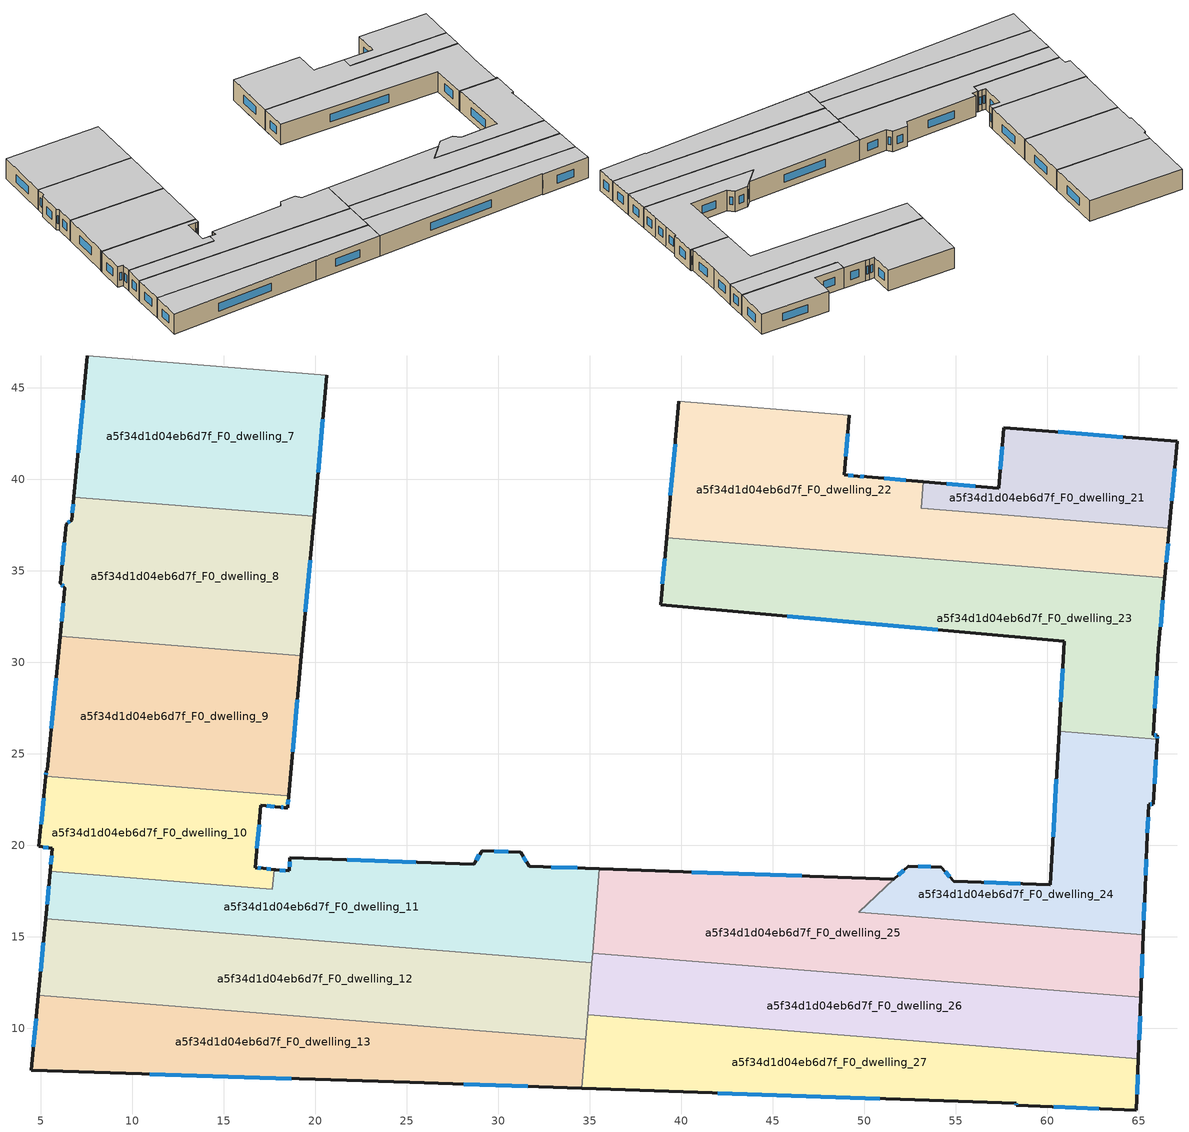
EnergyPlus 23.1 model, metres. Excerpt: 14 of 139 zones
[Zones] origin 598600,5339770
a5f34d1d04eb6d7f_F0_dwelling_10
 floor ground (EU_floor_Construction): 18.43,22.72 18.54,22.71 18.48,22.05 18.37,22.07 18.31,22.07 18.07,22.09 17.03,22.19 16.7,18.78 17.15,18.74 17.75,18.68 17.65,17.61 5.5,18.58 5.62,19.83 4.89,19.95 5.26,23.77 z0
 wall outside (EU_wall_Construction): 5.26,23.77 4.89,19.95 5.62,19.83 5.5,18.58 / 17.75,18.68 17.15,18.74 16.7,18.78 17.03,22.19 18.07,22.09 18.31,22.07 18.37,22.07 18.48,22.05 18.54,22.71 z0:3
 wall to a5f34d1d04eb6d7f_F0_dwelling_11 (EU_wall_Construction): 5.5,18.58 17.65,17.61 17.75,18.68 z0:3
 wall to a5f34d1d04eb6d7f_F0_dwelling_9 (EU_wall_Construction): 18.54,22.71 18.43,22.72 5.26,23.77 z0:3
 window (EU_Window_Construction): 5.12,19.91 5.39,19.87 / 5.14,22.57 5.01,21.15 / 18.5,22.26 18.52,22.5 / 18.14,22.09 18.23,22.08 / 17.35,22.16 17.74,22.12 / 16.8,19.85 16.92,21.12 / 17.01,18.76 16.84,18.77 / 17.56,18.7 17.34,18.72 / 5.58,19.44 5.54,18.97 z0.94:2.06
 ceiling to a5f34d1d04eb6d7f_F1_dwelling_10 (EU_floor_Construction): 17.65,17.61 17.75,18.68 17.15,18.74 16.7,18.78 17.03,22.19 18.07,22.09 18.31,22.07 18.37,22.07 18.48,22.05 18.54,22.71 18.43,22.72 5.26,23.77 4.89,19.95 5.62,19.83 5.5,18.58 z3
a5f34d1d04eb6d7f_F0_dwelling_11
 floor ground (EU_floor_Construction): 35.51,18.73 35.1,13.59 5.26,15.99 5.5,18.58 17.65,17.61 17.75,18.68 17.83,18.68 18.58,18.61 18.6,19.34 28.64,18.97 29.11,19.71 31.21,19.64 31.67,18.86 z0
 wall outside (EU_wall_Construction): 35.51,18.73 31.67,18.86 31.21,19.64 29.11,19.71 28.64,18.97 18.6,19.34 18.58,18.61 17.83,18.68 17.75,18.68 / 5.5,18.58 5.26,15.99 z0:3
 wall to a5f34d1d04eb6d7f_F0_dwelling_12 (EU_wall_Construction): 5.26,15.99 35.1,13.59 z0:3
 wall to a5f34d1d04eb6d7f_F0_dwelling_25 (EU_wall_Construction): 35.14,14.11 35.51,18.73 z0:3
 wall to a5f34d1d04eb6d7f_F0_dwelling_26 (EU_wall_Construction): 35.1,13.6 35.14,14.11 z0:3
 window (EU_Window_Construction): 18.34,18.63 18.06,18.66 / 18.6,19.11 18.59,18.84 / 25.49,19.09 21.75,19.22 / 28.96,19.48 28.79,19.2 / 30.55,19.66 29.76,19.69 / 31.53,19.11 31.35,19.39 / 34.31,18.77 32.88,18.82 / 5.42,17.76 5.33,16.8 z0.94:2.06
 ceiling to a5f34d1d04eb6d7f_F1_dwelling_11 (EU_floor_Construction): 35.1,13.59 35.51,18.73 31.67,18.86 31.21,19.64 29.11,19.71 28.64,18.97 18.6,19.34 18.58,18.61 17.83,18.68 17.75,18.68 17.65,17.61 5.5,18.58 5.26,15.99 z3
a5f34d1d04eb6d7f_F0_dwelling_12
 floor ground (EU_floor_Construction): 35.1,13.59 34.77,9.41 4.86,11.8 5.26,15.99 z0
 wall outside (EU_wall_Construction): 5.26,15.99 4.86,11.8 z0:3
 wall to a5f34d1d04eb6d7f_F0_dwelling_13 (EU_wall_Construction): 4.86,11.8 34.77,9.41 z0:3
 wall to a5f34d1d04eb6d7f_F0_dwelling_26 (EU_wall_Construction): 34.87,10.74 35.1,13.59 z0:3
 wall to a5f34d1d04eb6d7f_F0_dwelling_27 (EU_wall_Construction): 34.77,9.41 34.87,10.74 z0:3
 window (EU_Window_Construction): 5.13,14.67 4.98,13.12 z0.94:2.06
 ceiling to a5f34d1d04eb6d7f_F1_dwelling_12 (EU_floor_Construction): 34.77,9.41 35.1,13.59 5.26,15.99 4.86,11.8 z3
a5f34d1d04eb6d7f_F0_dwelling_13
 floor ground (EU_floor_Construction): 34.77,9.41 34.55,6.73 25.16,7.05 4.47,7.71 4.86,11.8 z0
 wall outside (EU_wall_Construction): 4.86,11.8 4.47,7.71 25.16,7.05 34.55,6.73 z0:3
 wall to a5f34d1d04eb6d7f_F0_dwelling_27 (EU_wall_Construction): 34.55,6.73 34.77,9.41 z0:3
 window (EU_Window_Construction): 28.1,6.95 31.61,6.83 / 10.96,7.5 18.67,7.26 / 4.74,10.52 4.59,8.99 z0.94:2.06
 ceiling to a5f34d1d04eb6d7f_F1_dwelling_13 (EU_floor_Construction): 34.55,6.73 34.77,9.41 4.86,11.8 4.47,7.71 25.16,7.05 z3
a5f34d1d04eb6d7f_F0_dwelling_21
 floor ground (EU_floor_Construction): 67.09,42.08 66.67,37.35 53.78,38.38 53.48,38.4 53.46,38.41 53.1,38.43 53.22,39.88 57.34,39.53 57.62,42.84 z0
 wall outside (EU_wall_Construction): 66.67,37.35 67.09,42.08 57.62,42.84 57.34,39.53 53.22,39.88 z0:3
 wall to a5f34d1d04eb6d7f_F0_dwelling_22 (EU_wall_Construction): 53.22,39.88 53.1,38.43 53.46,38.41 53.48,38.4 53.78,38.38 66.67,37.35 z0:3
 window (EU_Window_Construction): 57.53,41.8 57.43,40.57 / 64.12,42.32 60.59,42.6 / 66.8,38.83 66.96,40.6 / 56.05,39.64 54.51,39.77 z0.94:2.06
 ceiling to a5f34d1d04eb6d7f_F1_dwelling_21 (EU_floor_Construction): 66.67,37.35 67.09,42.08 57.62,42.84 57.34,39.53 53.22,39.88 53.1,38.43 53.46,38.41 53.48,38.4 53.78,38.38 z3
a5f34d1d04eb6d7f_F0_dwelling_22
 floor ground (EU_floor_Construction): 66.67,37.35 66.42,34.63 39.19,36.81 39.86,44.26 49.17,43.52 48.89,40.25 49.64,40.19 50.12,40.15 53.22,39.88 53.1,38.43 z0
 wall outside (EU_wall_Construction): 53.22,39.88 50.12,40.15 49.64,40.19 48.89,40.25 49.17,43.52 / 66.42,34.63 66.67,37.35 / 39.86,44.26 39.19,36.81 z0:3
 wall to a5f34d1d04eb6d7f_F0_dwelling_19 (EU_wall_Construction): 49.17,43.52 39.86,44.26 z0:3
 wall to a5f34d1d04eb6d7f_F0_dwelling_23 (EU_wall_Construction): 39.19,36.81 66.42,34.63 z0:3
 window (EU_Window_Construction): 48.97,41.27 49.08,42.49 / 49.4,40.21 49.12,40.23 / 49.97,40.16 49.79,40.17 / 52.25,39.96 51.09,40.06 / 66.5,35.48 66.59,36.49 / 39.65,41.93 39.4,39.14 z0.94:2.06
 ceiling to a5f34d1d04eb6d7f_F1_dwelling_22 (EU_floor_Construction): 66.42,34.63 66.67,37.35 53.1,38.43 53.22,39.88 50.12,40.15 49.64,40.19 48.89,40.25 49.17,43.52 39.86,44.26 39.19,36.81 z3
a5f34d1d04eb6d7f_F0_dwelling_23
 floor ground (EU_floor_Construction): 66.42,34.63 66.07,30.71 65.77,26.03 66.01,26.01 66,25.8 60.64,26.23 60.65,26.33 60.93,31.17 38.86,33.16 39.19,36.81 z0
 wall outside (EU_wall_Construction): 39.19,36.81 38.86,33.16 60.93,31.17 60.65,26.33 60.64,26.23 / 66,25.8 66.01,26.01 65.77,26.03 66.07,30.71 66.42,34.63 z0:3
 wall to a5f34d1d04eb6d7f_F0_dwelling_24 (EU_wall_Construction): 60.64,26.23 66,25.8 z0:3
 window (EU_Window_Construction): 45.78,32.54 54.01,31.79 / 39.09,35.66 38.96,34.3 / 66.18,31.94 66.31,33.4 / 65.87,27.5 65.98,29.24 / 65.94,26.02 65.85,26.02 / 66,25.87 66.01,25.95 / 60.84,29.65 60.74,27.85 z0.94:2.06
 ceiling to a5f34d1d04eb6d7f_F1_dwelling_23 (EU_floor_Construction): 66,25.8 66.01,26.01 65.77,26.03 66.07,30.71 66.42,34.63 39.19,36.81 38.86,33.16 60.93,31.17 60.65,26.33 60.64,26.23 z3
a5f34d1d04eb6d7f_F0_dwelling_24
 floor ground (EU_floor_Construction): 66,25.8 65.79,22.26 65.54,22.26 65.44,19.96 65.34,17.66 65.24,15.11 49.69,16.36 52.39,18.88 54.19,18.82 54.89,18.04 60.17,17.85 60.64,26.23 z0
 wall outside (EU_wall_Construction): 65.24,15.11 65.34,17.66 65.44,19.96 65.54,22.26 65.79,22.26 66,25.8 / 60.64,26.23 60.17,17.85 54.89,18.04 54.19,18.82 52.39,18.88 51.61,18.15 z0:3
 wall to a5f34d1d04eb6d7f_F0_dwelling_25 (EU_wall_Construction): 51.61,18.15 49.69,16.36 65.24,15.11 z0:3
 window (EU_Window_Construction): 65.27,15.91 65.31,16.86 / 53.62,18.83 52.95,18.86 / 54.67,18.28 54.41,18.57 / 58.51,17.91 56.55,17.98 / 60.49,23.6 60.32,20.48 / 65.85,23.37 65.93,24.69 / 65.62,22.26 65.71,22.26 / 65.47,20.68 65.51,21.54 / 65.37,18.38 65.4,19.24 / 52.14,18.65 51.85,18.38 z0.94:2.06
 ceiling to a5f34d1d04eb6d7f_F1_dwelling_24 (EU_floor_Construction): 65.24,15.11 65.34,17.66 65.44,19.96 65.54,22.26 65.79,22.26 66,25.8 60.64,26.23 60.17,17.85 54.89,18.04 54.19,18.82 52.39,18.88 49.69,16.36 z3
a5f34d1d04eb6d7f_F0_dwelling_25
 floor ground (EU_floor_Construction): 65.24,15.11 65.1,11.71 35.14,14.11 35.51,18.73 51.61,18.15 49.69,16.36 z0
 wall outside (EU_wall_Construction): 65.1,11.71 65.24,15.11 / 51.61,18.15 35.51,18.73 z0:3
 wall to a5f34d1d04eb6d7f_F0_dwelling_26 (EU_wall_Construction): 35.14,14.11 65.1,11.71 z0:3
 window (EU_Window_Construction): 65.15,12.78 65.2,14.05 / 46.56,18.33 40.56,18.55 z0.94:2.06
 ceiling to a5f34d1d04eb6d7f_F1_dwelling_25 (EU_floor_Construction): 65.1,11.71 65.24,15.11 49.69,16.36 51.61,18.15 35.51,18.73 35.14,14.11 z3
a5f34d1d04eb6d7f_F0_dwelling_26
 floor ground (EU_floor_Construction): 65.1,11.71 64.97,8.33 34.87,10.74 35.14,14.11 z0
 wall outside (EU_wall_Construction): 64.97,8.33 65.1,11.71 z0:3
 wall to a5f34d1d04eb6d7f_F0_dwelling_27 (EU_wall_Construction): 34.87,10.74 64.97,8.33 z0:3
 window (EU_Window_Construction): 65.01,9.39 65.06,10.65 z0.94:2.06
 ceiling to a5f34d1d04eb6d7f_F1_dwelling_26 (EU_floor_Construction): 64.97,8.33 65.1,11.71 35.14,14.11 34.87,10.74 z3
a5f34d1d04eb6d7f_F0_dwelling_27
 floor ground (EU_floor_Construction): 64.97,8.33 64.86,5.54 58.29,5.79 58.29,5.91 34.55,6.73 34.87,10.74 z0
 wall outside (EU_wall_Construction): 34.55,6.73 58.29,5.91 58.29,5.79 64.86,5.54 64.97,8.33 z0:3
 window (EU_Window_Construction): 41.99,6.47 50.85,6.17 / 64.9,6.42 64.94,7.46 / 60.35,5.71 62.8,5.62 / 58.29,5.87 58.29,5.83 z0.94:2.06
 ceiling to a5f34d1d04eb6d7f_F1_dwelling_27 (EU_floor_Construction): 64.86,5.54 64.97,8.33 34.87,10.74 34.55,6.73 58.29,5.91 58.29,5.79 z3
a5f34d1d04eb6d7f_F0_dwelling_7
 floor ground (EU_floor_Construction): 20.63,45.7 19.93,37.99 6.8,39.04 7.54,46.75 z0
 wall outside (EU_wall_Construction): 7.54,46.75 6.8,39.04 / 19.93,37.99 20.63,45.7 z0:3
 wall to a5f34d1d04eb6d7f_F0_dwelling_8 (EU_wall_Construction): 6.8,39.04 19.93,37.99 z0:3
 wall to a5f34d1d04eb6d7f_F0_dwelling_6 (EU_wall_Construction): 20.63,45.7 7.54,46.75 z0:3
 window (EU_Window_Construction): 7.31,44.33 7.03,41.45 / 20.15,40.4 20.41,43.28 z0.94:2.06
 ceiling to a5f34d1d04eb6d7f_F1_dwelling_7 (EU_floor_Construction): 19.93,37.99 20.63,45.7 7.54,46.75 6.8,39.04 z3
a5f34d1d04eb6d7f_F0_dwelling_8
 floor ground (EU_floor_Construction): 19.93,37.99 19.23,30.37 6.06,31.43 6.31,34.07 6.06,34.34 6.37,37.57 6.68,37.78 6.8,39.04 z0
 wall outside (EU_wall_Construction): 6.8,39.04 6.68,37.78 6.37,37.57 6.06,34.34 6.31,34.07 6.06,31.43 / 19.23,30.37 19.93,37.99 z0:3
 wall to a5f34d1d04eb6d7f_F0_dwelling_9 (EU_wall_Construction): 6.06,31.43 19.23,30.37 z0:3
 window (EU_Window_Construction): 6.58,37.71 6.47,37.63 / 6.76,38.64 6.72,38.17 / 19.45,32.76 19.71,35.6 / 6.23,33.24 6.13,32.26 / 6.14,34.25 6.23,34.15 / 6.27,36.55 6.16,35.35 z0.94:2.06
 ceiling to a5f34d1d04eb6d7f_F1_dwelling_8 (EU_floor_Construction): 19.23,30.37 19.93,37.99 6.8,39.04 6.68,37.78 6.37,37.57 6.06,34.34 6.31,34.07 6.06,31.43 z3
a5f34d1d04eb6d7f_F0_dwelling_9
 floor ground (EU_floor_Construction): 19.23,30.37 18.54,22.71 5.26,23.77 5.29,24.07 5.36,24.1 6.06,31.43 z0
 wall outside (EU_wall_Construction): 18.54,22.71 19.23,30.37 / 6.06,31.43 5.36,24.1 5.29,24.07 5.26,23.77 z0:3
 window (EU_Window_Construction): 18.76,25.11 19.02,27.97 / 5.28,23.98 5.27,23.87 / 5.84,29.13 5.58,26.4 z0.94:2.06
 ceiling to a5f34d1d04eb6d7f_F1_dwelling_9 (EU_floor_Construction): 18.54,22.71 19.23,30.37 6.06,31.43 5.36,24.1 5.29,24.07 5.26,23.77 z3
[Building]
EU S2 Campaign: North Axis=0; Terrain=City; Solar Distribution=FullExterior
[Site:Location]
Vienna: Latitude=48; Longitude=16.5; Time Zone=1; Elevation=183
[SizingPeriod:WeatherFileDays]
AnnualSizingPeriod: Begin Month=1; Begin Day of Month=1; End Month=12; End Day of Month=31; Day of Week for Start Day=Monday; Use Weather File Daylight Saving Period=No; Use Weather File Rain and Snow Indicators=No
[MATERIAL]
EU_InternalMass_Material: Roughness=MediumRough; Thickness=0.1; Conductivity=1; Density=1800; Specific Heat=900; Thermal Absorptance=0.9; Solar Absorptance=0.7; Visible Absorptance=0.7
[MATERIAL:NOMASS] Roughness=MediumRough; Thermal Absorptance=0.9; Solar Absorptance=0.7; Visible Absorptance=0.7
Name | Thermal Resistance
EU_wall_NoMass | 0.914258
EU_floor_NoMass | 1.09711
[WINDOWMATERIAL:SIMPLEGLAZINGSYSTEM]
EU_Window_SimpleGlazing: UFactor=2.09642; Solar Heat Gain Coefficient=0.65; Visible Transmittance=0.65
[CONSTRUCTION]
EU_wall_Construction: EU_wall_NoMass
EU_floor_Construction: EU_floor_NoMass
EU_Window_Construction: EU_Window_SimpleGlazing
EU_InternalMass_Construction: EU_InternalMass_Material
[ZONE] Type=1; Multiplier=1; Ceiling Height=autocalculate; Floor Area=autocalculate; Part of Total Floor Area=Yes
Name | Volume
a5f34d1d04eb6d7f_F0_dwelling_10 | 187.094
a5f34d1d04eb6d7f_F0_dwelling_11 | 352.28
a5f34d1d04eb6d7f_F0_dwelling_12 | 377.454
a5f34d1d04eb6d7f_F0_dwelling_13 | 305.629
a5f34d1d04eb6d7f_F0_dwelling_21 | 153.194
a5f34d1d04eb6d7f_F0_dwelling_22 | 376.012
a5f34d1d04eb6d7f_F0_dwelling_23 | 387.563
a5f34d1d04eb6d7f_F0_dwelling_24 | 234.077
a5f34d1d04eb6d7f_F0_dwelling_25 | 377.115
a5f34d1d04eb6d7f_F0_dwelling_26 | 305.604
a5f34d1d04eb6d7f_F0_dwelling_27; a5f34d1d04eb6d7f_F0_dwelling_9 | 305.585
a5f34d1d04eb6d7f_F0_dwelling_7 | 305.573
a5f34d1d04eb6d7f_F0_dwelling_8 | 305.645
[INTERNALMASS] Construction=EU_InternalMass_Construction
Name | Zone or ZoneList | Surface Area
a5f34d1d04eb6d7f_F0_dwelling_7_EU_InternalMass | a5f34d1d04eb6d7f_F0_dwelling_7 | 101.858
a5f34d1d04eb6d7f_F0_dwelling_8_EU_InternalMass | a5f34d1d04eb6d7f_F0_dwelling_8 | 101.881
a5f34d1d04eb6d7f_F0_dwelling_9_EU_InternalMass | a5f34d1d04eb6d7f_F0_dwelling_9 | 101.861
a5f34d1d04eb6d7f_F0_dwelling_10_EU_InternalMass | a5f34d1d04eb6d7f_F0_dwelling_10 | 62.3702
a5f34d1d04eb6d7f_F0_dwelling_11_EU_InternalMass | a5f34d1d04eb6d7f_F0_dwelling_11 | 117.426
a5f34d1d04eb6d7f_F0_dwelling_12_EU_InternalMass | a5f34d1d04eb6d7f_F0_dwelling_12 | 125.816
a5f34d1d04eb6d7f_F0_dwelling_13_EU_InternalMass | a5f34d1d04eb6d7f_F0_dwelling_13 | 101.877
a5f34d1d04eb6d7f_F0_dwelling_21_EU_InternalMass | a5f34d1d04eb6d7f_F0_dwelling_21 | 51.0685
a5f34d1d04eb6d7f_F0_dwelling_22_EU_InternalMass | a5f34d1d04eb6d7f_F0_dwelling_22 | 125.337
a5f34d1d04eb6d7f_F0_dwelling_23_EU_InternalMass | a5f34d1d04eb6d7f_F0_dwelling_23 | 129.194
a5f34d1d04eb6d7f_F0_dwelling_24_EU_InternalMass | a5f34d1d04eb6d7f_F0_dwelling_24 | 78.0296
a5f34d1d04eb6d7f_F0_dwelling_25_EU_InternalMass | a5f34d1d04eb6d7f_F0_dwelling_25 | 125.713
a5f34d1d04eb6d7f_F0_dwelling_26_EU_InternalMass | a5f34d1d04eb6d7f_F0_dwelling_26 | 101.868
a5f34d1d04eb6d7f_F0_dwelling_27_EU_InternalMass | a5f34d1d04eb6d7f_F0_dwelling_27 | 101.862
[OTHEREQUIPMENT] Fuel Type=Electricity; Design Level Calculation Method=Watts/Area; Power per Zone Floor Area=1; Fraction Latent=0; Fraction Radiant=0; Fraction Lost=0; Carbon Dioxide Generation Rate=0; EndUse Subcategory=EU_Step8_InternalGains
Name | Zone or ZoneList or Space or SpaceList | Schedule
EU_Step8_InternalGain_a5f34d1d04eb6d7f_F0_dwelling_7_f000 | a5f34d1d04eb6d7f_F0_dwelling_7 | EU_Step8_GainSchedule_a5f34d1d04eb6d7f_F0_dwelling_7_f000
EU_Step8_InternalGain_a5f34d1d04eb6d7f_F0_dwelling_8_f000 | a5f34d1d04eb6d7f_F0_dwelling_8 | EU_Step8_GainSchedule_a5f34d1d04eb6d7f_F0_dwelling_8_f000
EU_Step8_InternalGain_a5f34d1d04eb6d7f_F0_dwelling_9_f000 | a5f34d1d04eb6d7f_F0_dwelling_9 | EU_Step8_GainSchedule_a5f34d1d04eb6d7f_F0_dwelling_9_f000
EU_Step8_InternalGain_a5f34d1d04eb6d7f_F0_dwelling_10_f000 | a5f34d1d04eb6d7f_F0_dwelling_10 | EU_Step8_GainSchedule_a5f34d1d04eb6d7f_F0_dwelling_10_f000
EU_Step8_InternalGain_a5f34d1d04eb6d7f_F0_dwelling_11_f000 | a5f34d1d04eb6d7f_F0_dwelling_11 | EU_Step8_GainSchedule_a5f34d1d04eb6d7f_F0_dwelling_11_f000
EU_Step8_InternalGain_a5f34d1d04eb6d7f_F0_dwelling_12_f000 | a5f34d1d04eb6d7f_F0_dwelling_12 | EU_Step8_GainSchedule_a5f34d1d04eb6d7f_F0_dwelling_12_f000
EU_Step8_InternalGain_a5f34d1d04eb6d7f_F0_dwelling_13_f000 | a5f34d1d04eb6d7f_F0_dwelling_13 | EU_Step8_GainSchedule_a5f34d1d04eb6d7f_F0_dwelling_13_f000
EU_Step8_InternalGain_a5f34d1d04eb6d7f_F0_dwelling_21_f000 | a5f34d1d04eb6d7f_F0_dwelling_21 | EU_Step8_GainSchedule_a5f34d1d04eb6d7f_F0_dwelling_21_f000
EU_Step8_InternalGain_a5f34d1d04eb6d7f_F0_dwelling_22_f000 | a5f34d1d04eb6d7f_F0_dwelling_22 | EU_Step8_GainSchedule_a5f34d1d04eb6d7f_F0_dwelling_22_f000
EU_Step8_InternalGain_a5f34d1d04eb6d7f_F0_dwelling_23_f000 | a5f34d1d04eb6d7f_F0_dwelling_23 | EU_Step8_GainSchedule_a5f34d1d04eb6d7f_F0_dwelling_23_f000
EU_Step8_InternalGain_a5f34d1d04eb6d7f_F0_dwelling_24_f000 | a5f34d1d04eb6d7f_F0_dwelling_24 | EU_Step8_GainSchedule_a5f34d1d04eb6d7f_F0_dwelling_24_f000
EU_Step8_InternalGain_a5f34d1d04eb6d7f_F0_dwelling_25_f000 | a5f34d1d04eb6d7f_F0_dwelling_25 | EU_Step8_GainSchedule_a5f34d1d04eb6d7f_F0_dwelling_25_f000
EU_Step8_InternalGain_a5f34d1d04eb6d7f_F0_dwelling_26_f000 | a5f34d1d04eb6d7f_F0_dwelling_26 | EU_Step8_GainSchedule_a5f34d1d04eb6d7f_F0_dwelling_26_f000
EU_Step8_InternalGain_a5f34d1d04eb6d7f_F0_dwelling_27_f000 | a5f34d1d04eb6d7f_F0_dwelling_27 | EU_Step8_GainSchedule_a5f34d1d04eb6d7f_F0_dwelling_27_f000
[ZONEVENTILATION:DESIGNFLOWRATE] Schedule=EU_AlwaysOn; Design Flow Rate Calculation Method=AirChanges/Hour; Air Changes per Hour=0.546891; Ventilation Type=Natural; Fan Pressure Rise=0; Fan Total Efficiency=1; Constant Term Coefficient=1; Temperature Term Coefficient=0; Velocity Term Coefficient=0; Velocity Squared Term Coefficient=0; Minimum Indoor Temperature=-100; Maximum Indoor Temperature=100; Delta Temperature=-100; Minimum Outdoor Temperature=-100; Maximum Outdoor Temperature=100; Maximum Wind Speed=40
Name | Zone or ZoneList or Space or SpaceList
EU_ConstantAir_a5f34d1d04eb6d7f_F0_dwelling_7 | a5f34d1d04eb6d7f_F0_dwelling_7
EU_ConstantAir_a5f34d1d04eb6d7f_F0_dwelling_8 | a5f34d1d04eb6d7f_F0_dwelling_8
EU_ConstantAir_a5f34d1d04eb6d7f_F0_dwelling_9 | a5f34d1d04eb6d7f_F0_dwelling_9
EU_ConstantAir_a5f34d1d04eb6d7f_F0_dwelling_10 | a5f34d1d04eb6d7f_F0_dwelling_10
EU_ConstantAir_a5f34d1d04eb6d7f_F0_dwelling_11 | a5f34d1d04eb6d7f_F0_dwelling_11
EU_ConstantAir_a5f34d1d04eb6d7f_F0_dwelling_12 | a5f34d1d04eb6d7f_F0_dwelling_12
EU_ConstantAir_a5f34d1d04eb6d7f_F0_dwelling_13 | a5f34d1d04eb6d7f_F0_dwelling_13
EU_ConstantAir_a5f34d1d04eb6d7f_F0_dwelling_21 | a5f34d1d04eb6d7f_F0_dwelling_21
EU_ConstantAir_a5f34d1d04eb6d7f_F0_dwelling_22 | a5f34d1d04eb6d7f_F0_dwelling_22
EU_ConstantAir_a5f34d1d04eb6d7f_F0_dwelling_23 | a5f34d1d04eb6d7f_F0_dwelling_23
EU_ConstantAir_a5f34d1d04eb6d7f_F0_dwelling_24 | a5f34d1d04eb6d7f_F0_dwelling_24
EU_ConstantAir_a5f34d1d04eb6d7f_F0_dwelling_25 | a5f34d1d04eb6d7f_F0_dwelling_25
EU_ConstantAir_a5f34d1d04eb6d7f_F0_dwelling_26 | a5f34d1d04eb6d7f_F0_dwelling_26
EU_ConstantAir_a5f34d1d04eb6d7f_F0_dwelling_27 | a5f34d1d04eb6d7f_F0_dwelling_27
[HVACTEMPLATE:THERMOSTAT] Constant Heating Setpoint=20; Constant Cooling Setpoint=50
EU_HeatOnly_a5f34d1d04eb6d7f_F0_dwelling_0; EU_HeatOnly_a5f34d1d04eb6d7f_F0_dwelling_1; EU_HeatOnly_a5f34d1d04eb6d7f_F0_dwelling_2; EU_HeatOnly_a5f34d1d04eb6d7f_F0_dwelling_3; EU_HeatOnly_a5f34d1d04eb6d7f_F0_dwelling_4; EU_HeatOnly_a5f34d1d04eb6d7f_F0_dwelling_5; EU_HeatOnly_a5f34d1d04eb6d7f_F0_dwelling_6; EU_HeatOnly_a5f34d1d04eb6d7f_F0_dwelling_7; EU_HeatOnly_a5f34d1d04eb6d7f_F0_dwelling_8; EU_HeatOnly_a5f34d1d04eb6d7f_F0_dwelling_9; EU_HeatOnly_a5f34d1d04eb6d7f_F0_dwelling_10; EU_HeatOnly_a5f34d1d04eb6d7f_F0_dwelling_11; EU_HeatOnly_a5f34d1d04eb6d7f_F0_dwelling_12; EU_HeatOnly_a5f34d1d04eb6d7f_F0_dwelling_13; EU_HeatOnly_a5f34d1d04eb6d7f_F0_dwelling_14; EU_HeatOnly_a5f34d1d04eb6d7f_F0_dwelling_15; EU_HeatOnly_a5f34d1d04eb6d7f_F0_dwelling_16; EU_HeatOnly_a5f34d1d04eb6d7f_F0_dwelling_17; EU_HeatOnly_a5f34d1d04eb6d7f_F0_dwelling_18; EU_HeatOnly_a5f34d1d04eb6d7f_F0_dwelling_19; EU_HeatOnly_a5f34d1d04eb6d7f_F0_dwelling_20; EU_HeatOnly_a5f34d1d04eb6d7f_F0_dwelling_21; EU_HeatOnly_a5f34d1d04eb6d7f_F0_dwelling_22; EU_HeatOnly_a5f34d1d04eb6d7f_F0_dwelling_23; EU_HeatOnly_a5f34d1d04eb6d7f_F0_dwelling_24; EU_HeatOnly_a5f34d1d04eb6d7f_F0_dwelling_25; EU_HeatOnly_a5f34d1d04eb6d7f_F0_dwelling_26; EU_HeatOnly_a5f34d1d04eb6d7f_F0_dwelling_27; EU_HeatOnly_a5f34d1d04eb6d7f_F1_dwelling_0; EU_HeatOnly_a5f34d1d04eb6d7f_F1_dwelling_1; EU_HeatOnly_a5f34d1d04eb6d7f_F1_dwelling_2; EU_HeatOnly_a5f34d1d04eb6d7f_F1_dwelling_3; EU_HeatOnly_a5f34d1d04eb6d7f_F1_dwelling_4; EU_HeatOnly_a5f34d1d04eb6d7f_F1_dwelling_5; EU_HeatOnly_a5f34d1d04eb6d7f_F1_dwelling_6; EU_HeatOnly_a5f34d1d04eb6d7f_F1_dwelling_7; EU_HeatOnly_a5f34d1d04eb6d7f_F1_dwelling_8; EU_HeatOnly_a5f34d1d04eb6d7f_F1_dwelling_9; EU_HeatOnly_a5f34d1d04eb6d7f_F1_dwelling_10; EU_HeatOnly_a5f34d1d04eb6d7f_F1_dwelling_11; EU_HeatOnly_a5f34d1d04eb6d7f_F1_dwelling_12; EU_HeatOnly_a5f34d1d04eb6d7f_F1_dwelling_13; EU_HeatOnly_a5f34d1d04eb6d7f_F1_dwelling_14; EU_HeatOnly_a5f34d1d04eb6d7f_F1_dwelling_15; EU_HeatOnly_a5f34d1d04eb6d7f_F1_dwelling_16; EU_HeatOnly_a5f34d1d04eb6d7f_F1_dwelling_17; EU_HeatOnly_a5f34d1d04eb6d7f_F1_dwelling_18; EU_HeatOnly_a5f34d1d04eb6d7f_F1_dwelling_19; EU_HeatOnly_a5f34d1d04eb6d7f_F1_dwelling_20; EU_HeatOnly_a5f34d1d04eb6d7f_F1_dwelling_21; EU_HeatOnly_a5f34d1d04eb6d7f_F1_dwelling_22; EU_HeatOnly_a5f34d1d04eb6d7f_F1_dwelling_23; EU_HeatOnly_a5f34d1d04eb6d7f_F1_dwelling_24; EU_HeatOnly_a5f34d1d04eb6d7f_F1_dwelling_25; EU_HeatOnly_a5f34d1d04eb6d7f_F1_dwelling_26; EU_HeatOnly_a5f34d1d04eb6d7f_F1_dwelling_27; EU_HeatOnly_a5f34d1d04eb6d7f_F2_dwelling_0; EU_HeatOnly_a5f34d1d04eb6d7f_F2_dwelling_1; EU_HeatOnly_a5f34d1d04eb6d7f_F2_dwelling_2; EU_HeatOnly_a5f34d1d04eb6d7f_F2_dwelling_3; EU_HeatOnly_a5f34d1d04eb6d7f_F2_dwelling_4; EU_HeatOnly_a5f34d1d04eb6d7f_F2_dwelling_5; EU_HeatOnly_a5f34d1d04eb6d7f_F2_dwelling_6; EU_HeatOnly_a5f34d1d04eb6d7f_F2_dwelling_7; EU_HeatOnly_a5f34d1d04eb6d7f_F2_dwelling_8; EU_HeatOnly_a5f34d1d04eb6d7f_F2_dwelling_9; EU_HeatOnly_a5f34d1d04eb6d7f_F2_dwelling_10; EU_HeatOnly_a5f34d1d04eb6d7f_F2_dwelling_11; EU_HeatOnly_a5f34d1d04eb6d7f_F2_dwelling_12; EU_HeatOnly_a5f34d1d04eb6d7f_F2_dwelling_13; EU_HeatOnly_a5f34d1d04eb6d7f_F2_dwelling_14; EU_HeatOnly_a5f34d1d04eb6d7f_F2_dwelling_15; EU_HeatOnly_a5f34d1d04eb6d7f_F2_dwelling_16; EU_HeatOnly_a5f34d1d04eb6d7f_F2_dwelling_17; EU_HeatOnly_a5f34d1d04eb6d7f_F2_dwelling_18; EU_HeatOnly_a5f34d1d04eb6d7f_F2_dwelling_19; EU_HeatOnly_a5f34d1d04eb6d7f_F2_dwelling_20; EU_HeatOnly_a5f34d1d04eb6d7f_F2_dwelling_21; EU_HeatOnly_a5f34d1d04eb6d7f_F2_dwelling_22; EU_HeatOnly_a5f34d1d04eb6d7f_F2_dwelling_23; EU_HeatOnly_a5f34d1d04eb6d7f_F2_dwelling_24; EU_HeatOnly_a5f34d1d04eb6d7f_F2_dwelling_25; EU_HeatOnly_a5f34d1d04eb6d7f_F2_dwelling_26; EU_HeatOnly_a5f34d1d04eb6d7f_F2_dwelling_27; EU_HeatOnly_a5f34d1d04eb6d7f_F3_dwelling_0; EU_HeatOnly_a5f34d1d04eb6d7f_F3_dwelling_1; EU_HeatOnly_a5f34d1d04eb6d7f_F3_dwelling_2; EU_HeatOnly_a5f34d1d04eb6d7f_F3_dwelling_3; EU_HeatOnly_a5f34d1d04eb6d7f_F3_dwelling_4; EU_HeatOnly_a5f34d1d04eb6d7f_F3_dwelling_5; EU_HeatOnly_a5f34d1d04eb6d7f_F3_dwelling_6; EU_HeatOnly_a5f34d1d04eb6d7f_F3_dwelling_7; EU_HeatOnly_a5f34d1d04eb6d7f_F3_dwelling_8; EU_HeatOnly_a5f34d1d04eb6d7f_F3_dwelling_9; EU_HeatOnly_a5f34d1d04eb6d7f_F3_dwelling_10; EU_HeatOnly_a5f34d1d04eb6d7f_F3_dwelling_11; EU_HeatOnly_a5f34d1d04eb6d7f_F3_dwelling_12; EU_HeatOnly_a5f34d1d04eb6d7f_F3_dwelling_13; EU_HeatOnly_a5f34d1d04eb6d7f_F3_dwelling_14; EU_HeatOnly_a5f34d1d04eb6d7f_F3_dwelling_15; EU_HeatOnly_a5f34d1d04eb6d7f_F3_dwelling_16; EU_HeatOnly_a5f34d1d04eb6d7f_F3_dwelling_17; EU_HeatOnly_a5f34d1d04eb6d7f_F3_dwelling_18; EU_HeatOnly_a5f34d1d04eb6d7f_F3_dwelling_19; EU_HeatOnly_a5f34d1d04eb6d7f_F3_dwelling_20; EU_HeatOnly_a5f34d1d04eb6d7f_F3_dwelling_21; EU_HeatOnly_a5f34d1d04eb6d7f_F3_dwelling_22; EU_HeatOnly_a5f34d1d04eb6d7f_F3_dwelling_23; EU_HeatOnly_a5f34d1d04eb6d7f_F3_dwelling_24; EU_HeatOnly_a5f34d1d04eb6d7f_F3_dwelling_25; EU_HeatOnly_a5f34d1d04eb6d7f_F3_dwelling_26; EU_HeatOnly_a5f34d1d04eb6d7f_F3_dwelling_27; EU_HeatOnly_a5f34d1d04eb6d7f_F4_dwelling_0; EU_HeatOnly_a5f34d1d04eb6d7f_F4_dwelling_1; EU_HeatOnly_a5f34d1d04eb6d7f_F4_dwelling_2; EU_HeatOnly_a5f34d1d04eb6d7f_F4_dwelling_3; EU_HeatOnly_a5f34d1d04eb6d7f_F4_dwelling_4; EU_HeatOnly_a5f34d1d04eb6d7f_F4_dwelling_5; EU_HeatOnly_a5f34d1d04eb6d7f_F4_dwelling_6; EU_HeatOnly_a5f34d1d04eb6d7f_F4_dwelling_7; EU_HeatOnly_a5f34d1d04eb6d7f_F4_dwelling_8; EU_HeatOnly_a5f34d1d04eb6d7f_F4_dwelling_9; EU_HeatOnly_a5f34d1d04eb6d7f_F4_dwelling_10; EU_HeatOnly_a5f34d1d04eb6d7f_F4_dwelling_11; EU_HeatOnly_a5f34d1d04eb6d7f_F4_dwelling_12; EU_HeatOnly_a5f34d1d04eb6d7f_F4_dwelling_13; EU_HeatOnly_a5f34d1d04eb6d7f_F4_dwelling_14; EU_HeatOnly_a5f34d1d04eb6d7f_F4_dwelling_15; EU_HeatOnly_a5f34d1d04eb6d7f_F4_dwelling_16; EU_HeatOnly_a5f34d1d04eb6d7f_F4_dwelling_17; EU_HeatOnly_a5f34d1d04eb6d7f_F4_dwelling_18; EU_HeatOnly_a5f34d1d04eb6d7f_F4_dwelling_19; EU_HeatOnly_a5f34d1d04eb6d7f_F4_dwelling_20; EU_HeatOnly_a5f34d1d04eb6d7f_F4_dwelling_21; EU_HeatOnly_a5f34d1d04eb6d7f_F4_dwelling_22; EU_HeatOnly_a5f34d1d04eb6d7f_F4_dwelling_23; EU_HeatOnly_a5f34d1d04eb6d7f_F4_dwelling_24; EU_HeatOnly_a5f34d1d04eb6d7f_F4_dwelling_25; EU_HeatOnly_a5f34d1d04eb6d7f_F4_dwelling_26
[HVACTEMPLATE:ZONE:IDEALLOADSAIRSYSTEM] System Availability Schedule=EU_AlwaysOn; Maximum Heating Supply Air Temperature=50; Minimum Cooling Supply Air Temperature=13; Maximum Heating Supply Air Humidity Ratio=0.0156; Minimum Cooling Supply Air Humidity Ratio=0.0077; Heating Limit=NoLimit; Cooling Limit=NoLimit; Heating Availability Schedule=EU_AlwaysOn; Cooling Availability Schedule=EU_CoolingOff; Dehumidification Control Type=ConstantSensibleHeatRatio; Cooling Sensible Heat Ratio=0.7; Dehumidification Setpoint=60; Humidification Control Type=None; Humidification Setpoint=30; Outdoor Air Method=None; Outdoor Air Flow Rate per Person=0.00944; Outdoor Air Flow Rate per Zone Floor Area=0; Outdoor Air Flow Rate per Zone=0; Demand Controlled Ventilation Type=None; Outdoor Air Economizer Type=NoEconomizer; Heat Recovery Type=None; Sensible Heat Recovery Effectiveness=0.7; Latent Heat Recovery Effectiveness=0.65
Name | Template Thermostat
a5f34d1d04eb6d7f_F0_dwelling_7 | EU_HeatOnly_a5f34d1d04eb6d7f_F0_dwelling_7
a5f34d1d04eb6d7f_F0_dwelling_8 | EU_HeatOnly_a5f34d1d04eb6d7f_F0_dwelling_8
a5f34d1d04eb6d7f_F0_dwelling_9 | EU_HeatOnly_a5f34d1d04eb6d7f_F0_dwelling_9
a5f34d1d04eb6d7f_F0_dwelling_10 | EU_HeatOnly_a5f34d1d04eb6d7f_F0_dwelling_10
a5f34d1d04eb6d7f_F0_dwelling_11 | EU_HeatOnly_a5f34d1d04eb6d7f_F0_dwelling_11
a5f34d1d04eb6d7f_F0_dwelling_12 | EU_HeatOnly_a5f34d1d04eb6d7f_F0_dwelling_12
a5f34d1d04eb6d7f_F0_dwelling_13 | EU_HeatOnly_a5f34d1d04eb6d7f_F0_dwelling_13
a5f34d1d04eb6d7f_F0_dwelling_21 | EU_HeatOnly_a5f34d1d04eb6d7f_F0_dwelling_21
a5f34d1d04eb6d7f_F0_dwelling_22 | EU_HeatOnly_a5f34d1d04eb6d7f_F0_dwelling_22
a5f34d1d04eb6d7f_F0_dwelling_23 | EU_HeatOnly_a5f34d1d04eb6d7f_F0_dwelling_23
a5f34d1d04eb6d7f_F0_dwelling_24 | EU_HeatOnly_a5f34d1d04eb6d7f_F0_dwelling_24
a5f34d1d04eb6d7f_F0_dwelling_25 | EU_HeatOnly_a5f34d1d04eb6d7f_F0_dwelling_25
a5f34d1d04eb6d7f_F0_dwelling_26 | EU_HeatOnly_a5f34d1d04eb6d7f_F0_dwelling_26
a5f34d1d04eb6d7f_F0_dwelling_27 | EU_HeatOnly_a5f34d1d04eb6d7f_F0_dwelling_27
[SIZING:ZONE] Zone Cooling Design Supply Air Temperature Input Method=SupplyAirTemperature; Zone Cooling Design Supply Air Temperature=13; Zone Heating Design Supply Air Temperature Input Method=SupplyAirTemperature; Zone Heating Design Supply Air Temperature=50; Zone Cooling Design Supply Air Humidity Ratio=0.008; Zone Heating Design Supply Air Humidity Ratio=0.008; Cooling Design Air Flow Method=DesignDay; Cooling Design Air Flow Rate=0; Cooling Minimum Air Flow per Zone Floor Area=0.000762; Cooling Minimum Air Flow=0; Cooling Minimum Air Flow Fraction=0.2; Heating Design Air Flow Method=DesignDay; Heating Design Air Flow Rate=0; Heating Maximum Air Flow per Zone Floor Area=0.002032; Heating Maximum Air Flow=0.141576; Heating Maximum Air Flow Fraction=0.3; Account for Dedicated Outdoor Air System=No; Dedicated Outdoor Air System Control Strategy=NeutralSupplyAir; Dedicated Outdoor Air Low Setpoint Temperature for Design=autosize; Dedicated Outdoor Air High Setpoint Temperature for Design=autosize; Zone Load Sizing Method=Sensible Load Only No Latent Load; Zone Latent Cooling Design Supply Air Humidity Ratio Input Method=HumidityRatioDifference; Zone Cooling Design Supply Air Humidity Ratio Difference=0.005; Zone Latent Heating Design Supply Air Humidity Ratio Input Method=HumidityRatioDifference; Zone Humidification Design Supply Air Humidity Ratio Difference=0.005
a5f34d1d04eb6d7f_F0_dwelling_7; a5f34d1d04eb6d7f_F0_dwelling_8; a5f34d1d04eb6d7f_F0_dwelling_9; a5f34d1d04eb6d7f_F0_dwelling_10; a5f34d1d04eb6d7f_F0_dwelling_11; a5f34d1d04eb6d7f_F0_dwelling_12; a5f34d1d04eb6d7f_F0_dwelling_13; a5f34d1d04eb6d7f_F0_dwelling_21; a5f34d1d04eb6d7f_F0_dwelling_22; a5f34d1d04eb6d7f_F0_dwelling_23; a5f34d1d04eb6d7f_F0_dwelling_24; a5f34d1d04eb6d7f_F0_dwelling_25; a5f34d1d04eb6d7f_F0_dwelling_26; a5f34d1d04eb6d7f_F0_dwelling_27
[SCHEDULE:CONSTANT]
Name | Hourly Value
EU_AlwaysOn | 1
EU_CoolingOff | 0
[SCHEDULE:FILE] Column Number=1; Rows to Skip at Top=0; Number of Hours of Data=8760; Column Separator=Comma; Interpolate to Timestep=No; Minutes per Item=60; Adjust Schedule for Daylight Savings=Yes
Name | File
EU_Step8_GainSchedule_a5f34d1d04eb6d7f_F0_dwelling_7_f000 | ../../schedules/a5f34d1d04eb6d7f/a5f34d1d04eb6d7f_F0_dwelling_7_f000_gain.csv
EU_Step8_GainSchedule_a5f34d1d04eb6d7f_F0_dwelling_8_f000 | ../../schedules/a5f34d1d04eb6d7f/a5f34d1d04eb6d7f_F0_dwelling_8_f000_gain.csv
EU_Step8_GainSchedule_a5f34d1d04eb6d7f_F0_dwelling_9_f000 | ../../schedules/a5f34d1d04eb6d7f/a5f34d1d04eb6d7f_F0_dwelling_9_f000_gain.csv
EU_Step8_GainSchedule_a5f34d1d04eb6d7f_F0_dwelling_10_f000 | ../../schedules/a5f34d1d04eb6d7f/a5f34d1d04eb6d7f_F0_dwelling_10_f000_gain.csv
EU_Step8_GainSchedule_a5f34d1d04eb6d7f_F0_dwelling_11_f000 | ../../schedules/a5f34d1d04eb6d7f/a5f34d1d04eb6d7f_F0_dwelling_11_f000_gain.csv
EU_Step8_GainSchedule_a5f34d1d04eb6d7f_F0_dwelling_12_f000 | ../../schedules/a5f34d1d04eb6d7f/a5f34d1d04eb6d7f_F0_dwelling_12_f000_gain.csv
EU_Step8_GainSchedule_a5f34d1d04eb6d7f_F0_dwelling_13_f000 | ../../schedules/a5f34d1d04eb6d7f/a5f34d1d04eb6d7f_F0_dwelling_13_f000_gain.csv
EU_Step8_GainSchedule_a5f34d1d04eb6d7f_F0_dwelling_21_f000 | ../../schedules/a5f34d1d04eb6d7f/a5f34d1d04eb6d7f_F0_dwelling_21_f000_gain.csv
EU_Step8_GainSchedule_a5f34d1d04eb6d7f_F0_dwelling_22_f000 | ../../schedules/a5f34d1d04eb6d7f/a5f34d1d04eb6d7f_F0_dwelling_22_f000_gain.csv
EU_Step8_GainSchedule_a5f34d1d04eb6d7f_F0_dwelling_23_f000 | ../../schedules/a5f34d1d04eb6d7f/a5f34d1d04eb6d7f_F0_dwelling_23_f000_gain.csv
EU_Step8_GainSchedule_a5f34d1d04eb6d7f_F0_dwelling_24_f000 | ../../schedules/a5f34d1d04eb6d7f/a5f34d1d04eb6d7f_F0_dwelling_24_f000_gain.csv
EU_Step8_GainSchedule_a5f34d1d04eb6d7f_F0_dwelling_25_f000 | ../../schedules/a5f34d1d04eb6d7f/a5f34d1d04eb6d7f_F0_dwelling_25_f000_gain.csv
EU_Step8_GainSchedule_a5f34d1d04eb6d7f_F0_dwelling_26_f000 | ../../schedules/a5f34d1d04eb6d7f/a5f34d1d04eb6d7f_F0_dwelling_26_f000_gain.csv
EU_Step8_GainSchedule_a5f34d1d04eb6d7f_F0_dwelling_27_f000 | ../../schedules/a5f34d1d04eb6d7f/a5f34d1d04eb6d7f_F0_dwelling_27_f000_gain.csv
